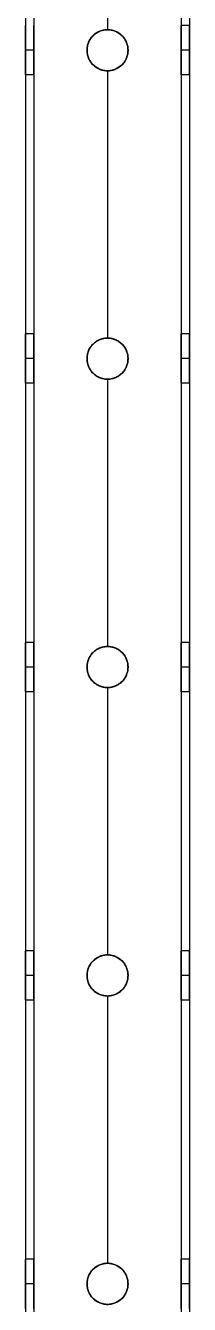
# Model space of a CAD drawing. Header units: millimetres. Extents: x 1279 to 9834, y -699 to 998.
# Drawn here: x 8518.4 to 8558.4, y -289.2 to 21.8 of the extents above; entities that cross this region are included whole.
import ezdxf

# ---------------------------------------------------------------- set-up
doc = ezdxf.new("R2010")
doc.units = ezdxf.units.MM
doc.header["$MEASUREMENT"] = 0
doc.layers.add('staal', color=7, linetype='Continuous', true_color=0x4c4c4c)

msp = doc.modelspace()

# ---------------------------------------------------------------- linework, layer by layer
at = {"layer": 'staal'}
for p, q in [((8558.39, 21.85, 2333.36), (8556.39, 21.85, 2333.36)), ((8538.39, 20.85, 2351.36), (8538.39, 20.85, 2353.36)), ((8538.39, 20.85, 2313.36), (8538.39, 20.85, 2315.36)), ((8520.39, 15.85, 2327.36), (8518.39, 15.85, 2327.36)), ((8520.39, 15.85, 2339.36), (8518.39, 15.85, 2339.36)), ((8533.39, 15.85, 2351.36), (8533.39, 15.85, 2353.36)), ((8533.39, 15.85, 2313.36), (8533.39, 15.85, 2315.36)), ((8543.39, 15.85, 2313.36), (8543.39, 15.85, 2315.36)), ((8543.39, 15.85, 2351.36), (8543.39, 15.85, 2353.36)), ((8558.39, 15.85, 2327.36), (8556.39, 15.85, 2327.36)), ((8558.39, 15.85, 2339.36), (8556.39, 15.85, 2339.36)), ((8520.39, 9.85, 2333.36), (8518.39, 9.85, 2333.36)), ((8538.39, 10.85, 2351.36), (8538.39, 10.85, 2353.36)), ((8538.39, 10.85, 2313.36), (8538.39, 10.85, 2315.36)), ((8558.39, 9.85, 2333.36), (8556.39, 9.85, 2333.36)), ((8520.39, -53.15, 2333.36), (8518.39, -53.15, 2333.36)), ((8538.39, -54.15, 2351.36), (8538.39, -54.15, 2353.36)), ((8538.39, -54.15, 2313.36), (8538.39, -54.15, 2315.36)), ((8558.39, -53.15, 2333.36), (8556.39, -53.15, 2333.36)), ((8520.39, -59.15, 2327.36), (8518.39, -59.15, 2327.36)), ((8520.39, -59.15, 2339.36), (8518.39, -59.15, 2339.36)), ((8533.39, -59.15, 2351.36), (8533.39, -59.15, 2353.36)), ((8533.39, -59.15, 2313.36), (8533.39, -59.15, 2315.36)), ((8543.39, -59.15, 2313.36), (8543.39, -59.15, 2315.36)), ((8543.39, -59.15, 2351.36), (8543.39, -59.15, 2353.36)), ((8558.39, -59.15, 2327.36), (8556.39, -59.15, 2327.36)), ((8558.39, -59.15, 2339.36), (8556.39, -59.15, 2339.36)), ((8520.39, -65.15, 2333.36), (8518.39, -65.15, 2333.36)), ((8538.39, -64.15, 2351.36), (8538.39, -64.15, 2353.36)), ((8538.39, -64.15, 2313.36), (8538.39, -64.15, 2315.36)), ((8558.39, -65.15, 2333.36), (8556.39, -65.15, 2333.36)), ((8520.39, -128.15, 2333.36), (8518.39, -128.15, 2333.36)), ((8538.39, -129.15, 2351.36), (8538.39, -129.15, 2353.36)), ((8538.39, -129.15, 2313.36), (8538.39, -129.15, 2315.36)), ((8558.39, -128.15, 2333.36), (8556.39, -128.15, 2333.36)), ((8520.39, -134.15, 2327.36), (8518.39, -134.15, 2327.36)), ((8520.39, -134.15, 2339.36), (8518.39, -134.15, 2339.36)), ((8533.39, -134.15, 2351.36), (8533.39, -134.15, 2353.36)), ((8533.39, -134.15, 2313.36), (8533.39, -134.15, 2315.36)), ((8543.39, -134.15, 2313.36), (8543.39, -134.15, 2315.36)), ((8543.39, -134.15, 2351.36), (8543.39, -134.15, 2353.36)), ((8558.39, -134.15, 2327.36), (8556.39, -134.15, 2327.36)), ((8558.39, -134.15, 2339.36), (8556.39, -134.15, 2339.36)), ((8538.39, -139.15, 2351.36), (8538.39, -139.15, 2353.36)), ((8538.39, -139.15, 2313.36), (8538.39, -139.15, 2315.36)), ((8520.39, -140.15, 2333.36), (8518.39, -140.15, 2333.36)), ((8558.39, -140.15, 2333.36), (8556.39, -140.15, 2333.36)), ((8520.39, -203.15, 2333.36), (8518.39, -203.15, 2333.36)), ((8538.39, -204.15, 2351.36), (8538.39, -204.15, 2353.36)), ((8538.39, -204.15, 2313.36), (8538.39, -204.15, 2315.36)), ((8558.39, -203.15, 2333.36), (8556.39, -203.15, 2333.36)), ((8520.39, -209.15, 2327.36), (8518.39, -209.15, 2327.36)), ((8520.39, -209.15, 2339.36), (8518.39, -209.15, 2339.36)), ((8533.39, -209.15, 2351.36), (8533.39, -209.15, 2353.36)), ((8533.39, -209.15, 2313.36), (8533.39, -209.15, 2315.36)), ((8543.39, -209.15, 2313.36), (8543.39, -209.15, 2315.36)), ((8543.39, -209.15, 2351.36), (8543.39, -209.15, 2353.36)), ((8558.39, -209.15, 2327.36), (8556.39, -209.15, 2327.36)), ((8558.39, -209.15, 2339.36), (8556.39, -209.15, 2339.36)), ((8538.39, -214.15, 2351.36), (8538.39, -214.15, 2353.36)), ((8538.39, -214.15, 2313.36), (8538.39, -214.15, 2315.36)), ((8520.39, -215.15, 2333.36), (8518.39, -215.15, 2333.36)), ((8558.39, -215.15, 2333.36), (8556.39, -215.15, 2333.36)), ((8520.39, -278.15, 2333.36), (8518.39, -278.15, 2333.36)), ((8538.39, -279.15, 2351.36), (8538.39, -279.15, 2353.36)), ((8538.39, -279.15, 2313.36), (8538.39, -279.15, 2315.36)), ((8558.39, -278.15, 2333.36), (8556.39, -278.15, 2333.36)), ((8520.39, -284.15, 2327.36), (8518.39, -284.15, 2327.36)), ((8520.39, -284.15, 2339.36), (8518.39, -284.15, 2339.36)), ((8533.39, -284.15, 2351.36), (8533.39, -284.15, 2353.36)), ((8533.39, -284.15, 2313.36), (8533.39, -284.15, 2315.36)), ((8543.39, -284.15, 2313.36), (8543.39, -284.15, 2315.36)), ((8543.39, -284.15, 2351.36), (8543.39, -284.15, 2353.36)), ((8558.39, -284.15, 2327.36), (8556.39, -284.15, 2327.36)), ((8558.39, -284.15, 2339.36), (8556.39, -284.15, 2339.36)), ((8538.39, -289.15, 2351.36), (8538.39, -289.15, 2353.36)), ((8538.39, -289.15, 2313.36), (8538.39, -289.15, 2315.36))]:
    msp.add_line(p, q, dxfattribs=at)
for centre in [(8538.39, 15.85, 2313.36), (8538.39, 15.85, 2352.36), (8538.39, 15.85, 2314.36), (8538.39, -59.15, 2313.36), (8538.39, -59.15, 2352.36), (8538.39, -59.15, 2314.36), (8538.39, -134.15, 2313.36), (8538.39, -134.15, 2352.36), (8538.39, -134.15, 2314.36), (8538.39, -209.15, 2313.36), (8538.39, -209.15, 2352.36), (8538.39, -209.15, 2314.36), (8538.39, -284.15, 2313.36), (8538.39, -284.15, 2352.36), (8538.39, -284.15, 2314.36)]:
    msp.add_circle(centre, 5, dxfattribs=at)
for points in [[(8518.39, 711.35, 2313.36), (8518.39, 53.35, 2313.36), (8518.39, -604.65, 2313.36)], [(8518.39, 711.35, 2353.36), (8518.39, 53.35, 2353.36), (8518.39, -604.65, 2353.36)], [(8520.39, 709.35, 2351.36), (8520.39, 53.35, 2351.36), (8520.39, -602.65, 2351.36)], [(8520.39, 709.35, 2315.36), (8520.39, 53.35, 2315.36), (8520.39, -602.65, 2315.36)], [(8556.39, 673.35, 2351.36), (8556.39, 53.35, 2351.36), (8556.39, -566.65, 2351.36)], [(8556.39, 673.35, 2315.36), (8556.39, 53.35, 2315.36), (8556.39, -566.65, 2315.36)], [(8558.39, 671.35, 2313.36), (8558.39, 53.35, 2313.36), (8558.39, -564.65, 2313.36)], [(8558.39, 671.35, 2353.36), (8558.39, 53.35, 2353.36), (8558.39, -564.65, 2353.36)], [(8538.39, 85.85, 2353.36), (8538.39, 53.35, 2353.36), (8538.39, 20.85, 2353.36)], [(8538.39, 85.85, 2351.36), (8538.39, 53.35, 2351.36), (8538.39, 20.85, 2351.36)], [(8538.39, 85.85, 2315.36), (8538.39, 53.35, 2315.36), (8538.39, 20.85, 2315.36)], [(8538.39, 85.85, 2313.36), (8538.39, 53.35, 2313.36), (8538.39, 20.85, 2313.36)], [(8558.39, 84.85, 2333.36), (8558.39, 53.35, 2333.36), (8558.39, 21.85, 2333.36)], [(8518.39, 9.85, 2333.36), (8518.39, -21.65, 2333.36), (8518.39, -53.15, 2333.36)], [(8520.39, 9.85, 2333.36), (8520.39, -21.65, 2333.36), (8520.39, -53.15, 2333.36)], [(8538.39, 10.85, 2353.36), (8538.39, -21.65, 2353.36), (8538.39, -54.15, 2353.36)], [(8538.39, 10.85, 2351.36), (8538.39, -21.65, 2351.36), (8538.39, -54.15, 2351.36)], [(8538.39, 10.85, 2315.36), (8538.39, -21.65, 2315.36), (8538.39, -54.15, 2315.36)], [(8538.39, 10.85, 2313.36), (8538.39, -21.65, 2313.36), (8538.39, -54.15, 2313.36)], [(8556.39, 9.85, 2333.36), (8556.39, -21.65, 2333.36), (8556.39, -53.15, 2333.36)], [(8558.39, 9.85, 2333.36), (8558.39, -21.65, 2333.36), (8558.39, -53.15, 2333.36)], [(8518.39, -65.15, 2333.36), (8518.39, -96.65, 2333.36), (8518.39, -128.15, 2333.36)], [(8520.39, -65.15, 2333.36), (8520.39, -96.65, 2333.36), (8520.39, -128.15, 2333.36)], [(8538.39, -64.15, 2353.36), (8538.39, -96.65, 2353.36), (8538.39, -129.15, 2353.36)], [(8538.39, -64.15, 2351.36), (8538.39, -96.65, 2351.36), (8538.39, -129.15, 2351.36)], [(8538.39, -64.15, 2315.36), (8538.39, -96.65, 2315.36), (8538.39, -129.15, 2315.36)], [(8538.39, -64.15, 2313.36), (8538.39, -96.65, 2313.36), (8538.39, -129.15, 2313.36)], [(8556.39, -65.15, 2333.36), (8556.39, -96.65, 2333.36), (8556.39, -128.15, 2333.36)], [(8558.39, -65.15, 2333.36), (8558.39, -96.65, 2333.36), (8558.39, -128.15, 2333.36)], [(8538.39, -139.15, 2353.36), (8538.39, -171.65, 2353.36), (8538.39, -204.15, 2353.36)], [(8538.39, -139.15, 2351.36), (8538.39, -171.65, 2351.36), (8538.39, -204.15, 2351.36)], [(8538.39, -139.15, 2315.36), (8538.39, -171.65, 2315.36), (8538.39, -204.15, 2315.36)], [(8538.39, -139.15, 2313.36), (8538.39, -171.65, 2313.36), (8538.39, -204.15, 2313.36)], [(8518.39, -140.15, 2333.36), (8518.39, -171.65, 2333.36), (8518.39, -203.15, 2333.36)], [(8520.39, -140.15, 2333.36), (8520.39, -171.65, 2333.36), (8520.39, -203.15, 2333.36)], [(8556.39, -140.15, 2333.36), (8556.39, -171.65, 2333.36), (8556.39, -203.15, 2333.36)], [(8558.39, -140.15, 2333.36), (8558.39, -171.65, 2333.36), (8558.39, -203.15, 2333.36)], [(8538.39, -214.15, 2353.36), (8538.39, -246.65, 2353.36), (8538.39, -279.15, 2353.36)], [(8538.39, -214.15, 2351.36), (8538.39, -246.65, 2351.36), (8538.39, -279.15, 2351.36)], [(8538.39, -214.15, 2315.36), (8538.39, -246.65, 2315.36), (8538.39, -279.15, 2315.36)], [(8538.39, -214.15, 2313.36), (8538.39, -246.65, 2313.36), (8538.39, -279.15, 2313.36)], [(8518.39, -215.15, 2333.36), (8518.39, -246.65, 2333.36), (8518.39, -278.15, 2333.36)], [(8520.39, -215.15, 2333.36), (8520.39, -246.65, 2333.36), (8520.39, -278.15, 2333.36)], [(8556.39, -215.15, 2333.36), (8556.39, -246.65, 2333.36), (8556.39, -278.15, 2333.36)], [(8558.39, -215.15, 2333.36), (8558.39, -246.65, 2333.36), (8558.39, -278.15, 2333.36)]]:
    msp.add_open_spline(points, degree=2, dxfattribs=at)
for points, knots in [([(8518.39, 15.85, 2327.36), (8518.39, 21.85, 2327.36), (8518.39, 21.85, 2333.36), (8518.39, 21.85, 2339.36), (8518.39, 15.85, 2339.36), (8518.39, 9.85, 2339.36), (8518.39, 9.85, 2333.36), (8518.39, 9.85, 2327.36), (8518.39, 15.85, 2327.36)], [0, 0, 0, 7.853982, 7.853982, 15.707963, 15.707963, 23.561945, 23.561945, 31.415927, 31.415927, 31.415927]), ([(8520.39, 15.85, 2327.36), (8520.39, 9.85, 2327.36), (8520.39, 9.85, 2333.36), (8520.39, 9.85, 2339.36), (8520.39, 15.85, 2339.36), (8520.39, 21.85, 2339.36), (8520.39, 21.85, 2333.36), (8520.39, 21.85, 2327.36), (8520.39, 15.85, 2327.36)], [-31.415927, -31.415927, -31.415927, -23.561945, -23.561945, -15.707963, -15.707963, -7.853982, -7.853982, 0, 0, 0]), ([(8556.39, 15.85, 2327.36), (8556.39, 21.85, 2327.36), (8556.39, 21.85, 2333.36), (8556.39, 21.85, 2339.36), (8556.39, 15.85, 2339.36), (8556.39, 9.85, 2339.36), (8556.39, 9.85, 2333.36), (8556.39, 9.85, 2327.36), (8556.39, 15.85, 2327.36)], [0, 0, 0, 7.853982, 7.853982, 15.707963, 15.707963, 23.561945, 23.561945, 31.415927, 31.415927, 31.415927]), ([(8558.39, 15.85, 2327.36), (8558.39, 9.85, 2327.36), (8558.39, 9.85, 2333.36), (8558.39, 9.85, 2339.36), (8558.39, 15.85, 2339.36), (8558.39, 21.85, 2339.36), (8558.39, 21.85, 2333.36), (8558.39, 21.85, 2327.36), (8558.39, 15.85, 2327.36)], [-31.415927, -31.415927, -31.415927, -23.561945, -23.561945, -15.707963, -15.707963, -7.853982, -7.853982, 0, 0, 0]), ([(8543.39, 15.85, 2353.36), (8543.39, 10.85, 2353.36), (8538.39, 10.85, 2353.36), (8533.39, 10.85, 2353.36), (8533.39, 15.85, 2353.36), (8533.39, 20.85, 2353.36), (8538.39, 20.85, 2353.36), (8543.39, 20.85, 2353.36), (8543.39, 15.85, 2353.36)], [-31.415927, -31.415927, -31.415927, -23.561945, -23.561945, -15.707963, -15.707963, -7.853982, -7.853982, 0, 0, 0]), ([(8543.39, 15.85, 2351.36), (8543.39, 20.85, 2351.36), (8538.39, 20.85, 2351.36), (8533.39, 20.85, 2351.36), (8533.39, 15.85, 2351.36), (8533.39, 10.85, 2351.36), (8538.39, 10.85, 2351.36), (8543.39, 10.85, 2351.36), (8543.39, 15.85, 2351.36)], [0, 0, 0, 7.853982, 7.853982, 15.707963, 15.707963, 23.561945, 23.561945, 31.415927, 31.415927, 31.415927]), ([(8543.39, 15.85, 2315.36), (8543.39, 10.85, 2315.36), (8538.39, 10.85, 2315.36), (8533.39, 10.85, 2315.36), (8533.39, 15.85, 2315.36), (8533.39, 20.85, 2315.36), (8538.39, 20.85, 2315.36), (8543.39, 20.85, 2315.36), (8543.39, 15.85, 2315.36)], [-31.415927, -31.415927, -31.415927, -23.561945, -23.561945, -15.707963, -15.707963, -7.853982, -7.853982, 0, 0, 0]), ([(8518.39, -59.15, 2327.36), (8518.39, -53.15, 2327.36), (8518.39, -53.15, 2333.36), (8518.39, -53.15, 2339.36), (8518.39, -59.15, 2339.36), (8518.39, -65.15, 2339.36), (8518.39, -65.15, 2333.36), (8518.39, -65.15, 2327.36), (8518.39, -59.15, 2327.36)], [0, 0, 0, 7.853982, 7.853982, 15.707963, 15.707963, 23.561945, 23.561945, 31.415927, 31.415927, 31.415927]), ([(8520.39, -59.15, 2327.36), (8520.39, -65.15, 2327.36), (8520.39, -65.15, 2333.36), (8520.39, -65.15, 2339.36), (8520.39, -59.15, 2339.36), (8520.39, -53.15, 2339.36), (8520.39, -53.15, 2333.36), (8520.39, -53.15, 2327.36), (8520.39, -59.15, 2327.36)], [-31.415927, -31.415927, -31.415927, -23.561945, -23.561945, -15.707963, -15.707963, -7.853982, -7.853982, 0, 0, 0]), ([(8543.39, -59.15, 2353.36), (8543.39, -64.15, 2353.36), (8538.39, -64.15, 2353.36), (8533.39, -64.15, 2353.36), (8533.39, -59.15, 2353.36), (8533.39, -54.15, 2353.36), (8538.39, -54.15, 2353.36), (8543.39, -54.15, 2353.36), (8543.39, -59.15, 2353.36)], [-31.415927, -31.415927, -31.415927, -23.561945, -23.561945, -15.707963, -15.707963, -7.853982, -7.853982, 0, 0, 0]), ([(8543.39, -59.15, 2351.36), (8543.39, -54.15, 2351.36), (8538.39, -54.15, 2351.36), (8533.39, -54.15, 2351.36), (8533.39, -59.15, 2351.36), (8533.39, -64.15, 2351.36), (8538.39, -64.15, 2351.36), (8543.39, -64.15, 2351.36), (8543.39, -59.15, 2351.36)], [0, 0, 0, 7.853982, 7.853982, 15.707963, 15.707963, 23.561945, 23.561945, 31.415927, 31.415927, 31.415927]), ([(8543.39, -59.15, 2315.36), (8543.39, -64.15, 2315.36), (8538.39, -64.15, 2315.36), (8533.39, -64.15, 2315.36), (8533.39, -59.15, 2315.36), (8533.39, -54.15, 2315.36), (8538.39, -54.15, 2315.36), (8543.39, -54.15, 2315.36), (8543.39, -59.15, 2315.36)], [-31.415927, -31.415927, -31.415927, -23.561945, -23.561945, -15.707963, -15.707963, -7.853982, -7.853982, 0, 0, 0]), ([(8556.39, -59.15, 2327.36), (8556.39, -53.15, 2327.36), (8556.39, -53.15, 2333.36), (8556.39, -53.15, 2339.36), (8556.39, -59.15, 2339.36), (8556.39, -65.15, 2339.36), (8556.39, -65.15, 2333.36), (8556.39, -65.15, 2327.36), (8556.39, -59.15, 2327.36)], [0, 0, 0, 7.853982, 7.853982, 15.707963, 15.707963, 23.561945, 23.561945, 31.415927, 31.415927, 31.415927]), ([(8558.39, -59.15, 2327.36), (8558.39, -65.15, 2327.36), (8558.39, -65.15, 2333.36), (8558.39, -65.15, 2339.36), (8558.39, -59.15, 2339.36), (8558.39, -53.15, 2339.36), (8558.39, -53.15, 2333.36), (8558.39, -53.15, 2327.36), (8558.39, -59.15, 2327.36)], [-31.415927, -31.415927, -31.415927, -23.561945, -23.561945, -15.707963, -15.707963, -7.853982, -7.853982, 0, 0, 0]), ([(8518.39, -134.15, 2327.36), (8518.39, -128.15, 2327.36), (8518.39, -128.15, 2333.36), (8518.39, -128.15, 2339.36), (8518.39, -134.15, 2339.36), (8518.39, -140.15, 2339.36), (8518.39, -140.15, 2333.36), (8518.39, -140.15, 2327.36), (8518.39, -134.15, 2327.36)], [0, 0, 0, 7.853982, 7.853982, 15.707963, 15.707963, 23.561945, 23.561945, 31.415927, 31.415927, 31.415927]), ([(8520.39, -134.15, 2327.36), (8520.39, -140.15, 2327.36), (8520.39, -140.15, 2333.36), (8520.39, -140.15, 2339.36), (8520.39, -134.15, 2339.36), (8520.39, -128.15, 2339.36), (8520.39, -128.15, 2333.36), (8520.39, -128.15, 2327.36), (8520.39, -134.15, 2327.36)], [-31.415927, -31.415927, -31.415927, -23.561945, -23.561945, -15.707963, -15.707963, -7.853982, -7.853982, 0, 0, 0]), ([(8543.39, -134.15, 2353.36), (8543.39, -139.15, 2353.36), (8538.39, -139.15, 2353.36), (8533.39, -139.15, 2353.36), (8533.39, -134.15, 2353.36), (8533.39, -129.15, 2353.36), (8538.39, -129.15, 2353.36), (8543.39, -129.15, 2353.36), (8543.39, -134.15, 2353.36)], [-31.415927, -31.415927, -31.415927, -23.561945, -23.561945, -15.707963, -15.707963, -7.853982, -7.853982, 0, 0, 0]), ([(8543.39, -134.15, 2351.36), (8543.39, -129.15, 2351.36), (8538.39, -129.15, 2351.36), (8533.39, -129.15, 2351.36), (8533.39, -134.15, 2351.36), (8533.39, -139.15, 2351.36), (8538.39, -139.15, 2351.36), (8543.39, -139.15, 2351.36), (8543.39, -134.15, 2351.36)], [0, 0, 0, 7.853982, 7.853982, 15.707963, 15.707963, 23.561945, 23.561945, 31.415927, 31.415927, 31.415927]), ([(8543.39, -134.15, 2315.36), (8543.39, -139.15, 2315.36), (8538.39, -139.15, 2315.36), (8533.39, -139.15, 2315.36), (8533.39, -134.15, 2315.36), (8533.39, -129.15, 2315.36), (8538.39, -129.15, 2315.36), (8543.39, -129.15, 2315.36), (8543.39, -134.15, 2315.36)], [-31.415927, -31.415927, -31.415927, -23.561945, -23.561945, -15.707963, -15.707963, -7.853982, -7.853982, 0, 0, 0]), ([(8556.39, -134.15, 2327.36), (8556.39, -128.15, 2327.36), (8556.39, -128.15, 2333.36), (8556.39, -128.15, 2339.36), (8556.39, -134.15, 2339.36), (8556.39, -140.15, 2339.36), (8556.39, -140.15, 2333.36), (8556.39, -140.15, 2327.36), (8556.39, -134.15, 2327.36)], [0, 0, 0, 7.853982, 7.853982, 15.707963, 15.707963, 23.561945, 23.561945, 31.415927, 31.415927, 31.415927]), ([(8558.39, -134.15, 2327.36), (8558.39, -140.15, 2327.36), (8558.39, -140.15, 2333.36), (8558.39, -140.15, 2339.36), (8558.39, -134.15, 2339.36), (8558.39, -128.15, 2339.36), (8558.39, -128.15, 2333.36), (8558.39, -128.15, 2327.36), (8558.39, -134.15, 2327.36)], [-31.415927, -31.415927, -31.415927, -23.561945, -23.561945, -15.707963, -15.707963, -7.853982, -7.853982, 0, 0, 0]), ([(8518.39, -209.15, 2327.36), (8518.39, -203.15, 2327.36), (8518.39, -203.15, 2333.36), (8518.39, -203.15, 2339.36), (8518.39, -209.15, 2339.36), (8518.39, -215.15, 2339.36), (8518.39, -215.15, 2333.36), (8518.39, -215.15, 2327.36), (8518.39, -209.15, 2327.36)], [0, 0, 0, 7.853982, 7.853982, 15.707963, 15.707963, 23.561945, 23.561945, 31.415927, 31.415927, 31.415927]), ([(8520.39, -209.15, 2327.36), (8520.39, -215.15, 2327.36), (8520.39, -215.15, 2333.36), (8520.39, -215.15, 2339.36), (8520.39, -209.15, 2339.36), (8520.39, -203.15, 2339.36), (8520.39, -203.15, 2333.36), (8520.39, -203.15, 2327.36), (8520.39, -209.15, 2327.36)], [-31.415927, -31.415927, -31.415927, -23.561945, -23.561945, -15.707963, -15.707963, -7.853982, -7.853982, 0, 0, 0]), ([(8543.39, -209.15, 2353.36), (8543.39, -214.15, 2353.36), (8538.39, -214.15, 2353.36), (8533.39, -214.15, 2353.36), (8533.39, -209.15, 2353.36), (8533.39, -204.15, 2353.36), (8538.39, -204.15, 2353.36), (8543.39, -204.15, 2353.36), (8543.39, -209.15, 2353.36)], [-31.415927, -31.415927, -31.415927, -23.561945, -23.561945, -15.707963, -15.707963, -7.853982, -7.853982, 0, 0, 0]), ([(8543.39, -209.15, 2351.36), (8543.39, -204.15, 2351.36), (8538.39, -204.15, 2351.36), (8533.39, -204.15, 2351.36), (8533.39, -209.15, 2351.36), (8533.39, -214.15, 2351.36), (8538.39, -214.15, 2351.36), (8543.39, -214.15, 2351.36), (8543.39, -209.15, 2351.36)], [0, 0, 0, 7.853982, 7.853982, 15.707963, 15.707963, 23.561945, 23.561945, 31.415927, 31.415927, 31.415927]), ([(8543.39, -209.15, 2315.36), (8543.39, -214.15, 2315.36), (8538.39, -214.15, 2315.36), (8533.39, -214.15, 2315.36), (8533.39, -209.15, 2315.36), (8533.39, -204.15, 2315.36), (8538.39, -204.15, 2315.36), (8543.39, -204.15, 2315.36), (8543.39, -209.15, 2315.36)], [-31.415927, -31.415927, -31.415927, -23.561945, -23.561945, -15.707963, -15.707963, -7.853982, -7.853982, 0, 0, 0]), ([(8556.39, -209.15, 2327.36), (8556.39, -203.15, 2327.36), (8556.39, -203.15, 2333.36), (8556.39, -203.15, 2339.36), (8556.39, -209.15, 2339.36), (8556.39, -215.15, 2339.36), (8556.39, -215.15, 2333.36), (8556.39, -215.15, 2327.36), (8556.39, -209.15, 2327.36)], [0, 0, 0, 7.853982, 7.853982, 15.707963, 15.707963, 23.561945, 23.561945, 31.415927, 31.415927, 31.415927]), ([(8558.39, -209.15, 2327.36), (8558.39, -215.15, 2327.36), (8558.39, -215.15, 2333.36), (8558.39, -215.15, 2339.36), (8558.39, -209.15, 2339.36), (8558.39, -203.15, 2339.36), (8558.39, -203.15, 2333.36), (8558.39, -203.15, 2327.36), (8558.39, -209.15, 2327.36)], [-31.415927, -31.415927, -31.415927, -23.561945, -23.561945, -15.707963, -15.707963, -7.853982, -7.853982, 0, 0, 0]), ([(8518.39, -284.15, 2327.36), (8518.39, -278.15, 2327.36), (8518.39, -278.15, 2333.36), (8518.39, -278.15, 2339.36), (8518.39, -284.15, 2339.36), (8518.39, -290.15, 2339.36), (8518.39, -290.15, 2333.36), (8518.39, -290.15, 2327.36), (8518.39, -284.15, 2327.36)], [0, 0, 0, 7.853982, 7.853982, 15.707963, 15.707963, 23.561945, 23.561945, 31.415927, 31.415927, 31.415927]), ([(8520.39, -284.15, 2327.36), (8520.39, -290.15, 2327.36), (8520.39, -290.15, 2333.36), (8520.39, -290.15, 2339.36), (8520.39, -284.15, 2339.36), (8520.39, -278.15, 2339.36), (8520.39, -278.15, 2333.36), (8520.39, -278.15, 2327.36), (8520.39, -284.15, 2327.36)], [-31.415927, -31.415927, -31.415927, -23.561945, -23.561945, -15.707963, -15.707963, -7.853982, -7.853982, 0, 0, 0]), ([(8543.39, -284.15, 2353.36), (8543.39, -289.15, 2353.36), (8538.39, -289.15, 2353.36), (8533.39, -289.15, 2353.36), (8533.39, -284.15, 2353.36), (8533.39, -279.15, 2353.36), (8538.39, -279.15, 2353.36), (8543.39, -279.15, 2353.36), (8543.39, -284.15, 2353.36)], [-31.415927, -31.415927, -31.415927, -23.561945, -23.561945, -15.707963, -15.707963, -7.853982, -7.853982, 0, 0, 0]), ([(8543.39, -284.15, 2351.36), (8543.39, -279.15, 2351.36), (8538.39, -279.15, 2351.36), (8533.39, -279.15, 2351.36), (8533.39, -284.15, 2351.36), (8533.39, -289.15, 2351.36), (8538.39, -289.15, 2351.36), (8543.39, -289.15, 2351.36), (8543.39, -284.15, 2351.36)], [0, 0, 0, 7.853982, 7.853982, 15.707963, 15.707963, 23.561945, 23.561945, 31.415927, 31.415927, 31.415927]), ([(8543.39, -284.15, 2315.36), (8543.39, -289.15, 2315.36), (8538.39, -289.15, 2315.36), (8533.39, -289.15, 2315.36), (8533.39, -284.15, 2315.36), (8533.39, -279.15, 2315.36), (8538.39, -279.15, 2315.36), (8543.39, -279.15, 2315.36), (8543.39, -284.15, 2315.36)], [-31.415927, -31.415927, -31.415927, -23.561945, -23.561945, -15.707963, -15.707963, -7.853982, -7.853982, 0, 0, 0]), ([(8556.39, -284.15, 2327.36), (8556.39, -278.15, 2327.36), (8556.39, -278.15, 2333.36), (8556.39, -278.15, 2339.36), (8556.39, -284.15, 2339.36), (8556.39, -290.15, 2339.36), (8556.39, -290.15, 2333.36), (8556.39, -290.15, 2327.36), (8556.39, -284.15, 2327.36)], [0, 0, 0, 7.853982, 7.853982, 15.707963, 15.707963, 23.561945, 23.561945, 31.415927, 31.415927, 31.415927]), ([(8558.39, -284.15, 2327.36), (8558.39, -290.15, 2327.36), (8558.39, -290.15, 2333.36), (8558.39, -290.15, 2339.36), (8558.39, -284.15, 2339.36), (8558.39, -278.15, 2339.36), (8558.39, -278.15, 2333.36), (8558.39, -278.15, 2327.36), (8558.39, -284.15, 2327.36)], [-31.415927, -31.415927, -31.415927, -23.561945, -23.561945, -15.707963, -15.707963, -7.853982, -7.853982, 0, 0, 0])]:
    msp.add_rational_spline(points, [1, 0.707106781187, 1, 0.707106781187, 1, 0.707106781187, 1, 0.707106781187, 1], degree=2, knots=knots, dxfattribs=at)

doc.saveas('drawing.dxf')
